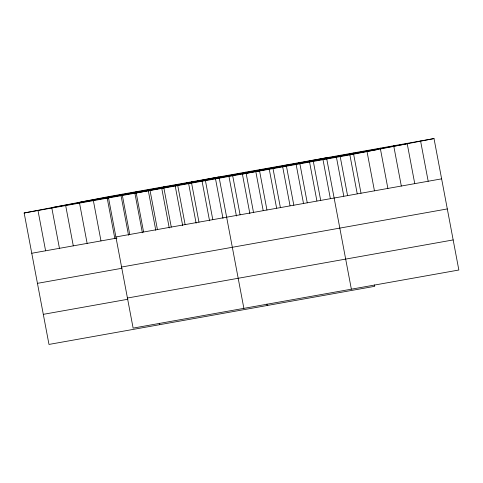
<?xml version="1.0" encoding="UTF-8"?>
<svg xmlns="http://www.w3.org/2000/svg" width="483" height="483" viewBox="0 0 483 483"><rect width="100%" height="100%" fill="white"/><g stroke="black" fill="none" stroke-linecap="round" stroke-linejoin="round"><path stroke-width="0.72" d="M374.44 284.892L374.711 286.322L48.988 344.427L24.15 212.985L108.289 196.678L434.012 138.573L458.85 270.015L133.121 328.114L108.289 196.678M24.15 212.985L349.879 154.886L434.012 138.573M80.522 202.057L406.251 143.958M51.916 207.605L377.646 149.501M115.896 236.948L441.625 178.849M31.757 253.261L117.007 238.059M121.583 267.033L447.306 208.934M37.445 283.346L121.964 268.27M127.44 298.029L453.163 239.93M43.301 314.342L127.82 299.267M420.578 140.97L428.186 181.246M407.145 143.366L414.752 183.643M393.705 145.763L401.319 186.04M380.272 148.16L387.879 188.436M366.832 150.557L374.446 190.833M353.399 152.954L361.006 193.23M349.879 154.886L357.209 193.701M339.96 155.351L347.573 195.627M336.44 157.283L343.775 196.092M351.358 289.184L326.526 157.748L242.388 174.061L249.862 213.601M323.006 159.68L330.336 198.489M313.087 160.145L320.7 200.421M309.567 162.077L316.902 200.886M299.653 162.542L307.26 202.818M296.133 164.474L303.469 203.283M286.214 164.938L293.827 205.215M282.694 166.87L290.029 205.68M272.78 167.335L280.388 207.612M269.26 169.267L276.596 208.076M259.341 169.732L266.954 210.008M255.821 171.664L263.157 210.473M245.907 172.129L253.515 212.405M266.954 304.067L267.226 305.498M232.468 174.526L240.081 214.802M228.954 176.458L236.422 215.998M243.873 308.359L219.034 176.923L134.896 193.236L142.37 232.776M215.515 178.855L222.989 218.394M205.19 179.392L212.804 219.668M202.081 181.252L209.55 220.791M191.346 181.862L198.96 222.138M188.642 183.649L196.116 223.188M177.502 184.331L185.116 224.601M175.208 186.046L182.677 225.585M163.659 186.8L171.272 227.07M161.769 188.442L169.243 227.982M149.815 189.27L157.428 229.54M148.335 190.839L155.804 230.379M135.977 191.739L143.584 232.009M159.462 323.242L159.734 324.673M122.133 194.208L129.74 234.478M121.052 195.706L128.526 235.245M107.208 198.175L114.821 238.445M93.37 200.644L100.977 240.914M79.526 203.114L87.133 243.384M65.682 205.583L73.289 245.853M51.838 208.052L59.445 248.322M37.994 210.522L45.601 250.792"/></g></svg>
